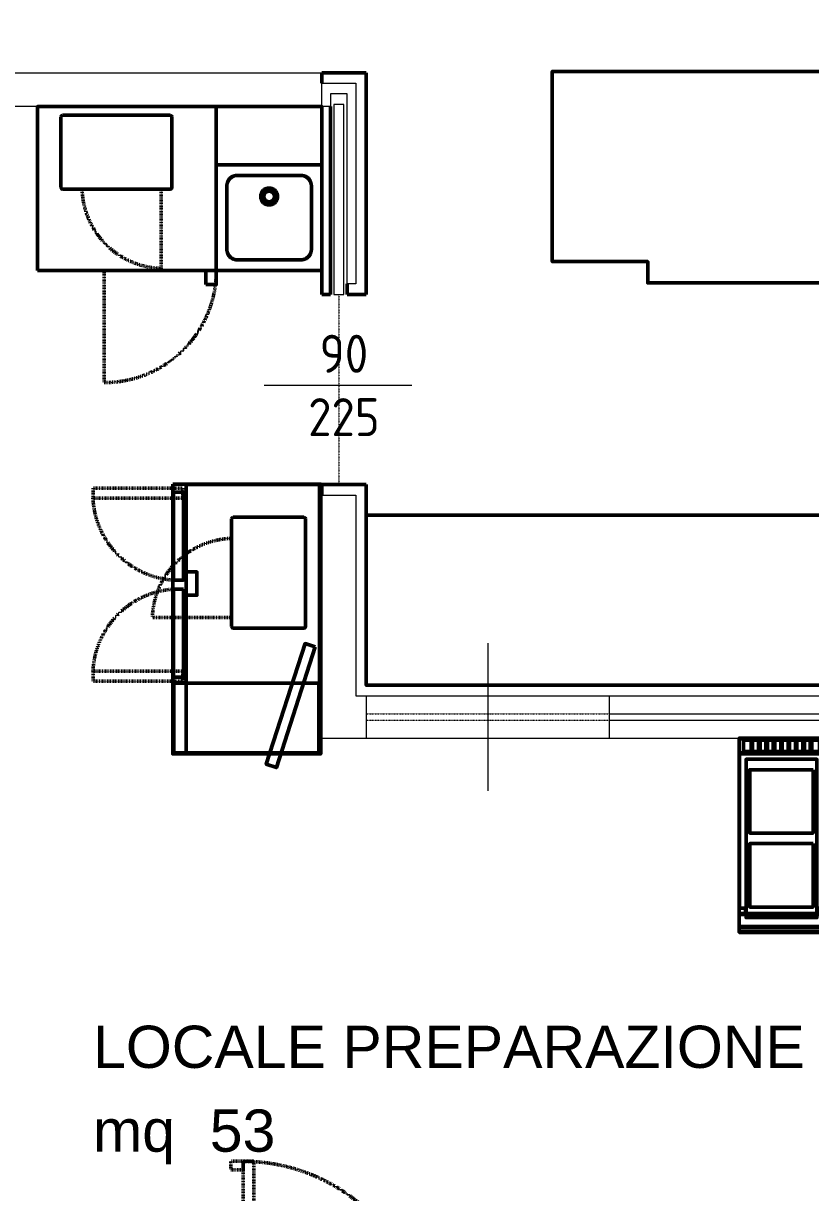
# Model space of a CAD drawing. Header units: millimetres. Extents: x 153 to 11230, y 154 to 10357.
# Drawn here: x 1011 to 1384, y 1092 to 1645 of the extents above; entities that cross this region are included whole.
import ezdxf
from ezdxf.lldxf.tags import DXFTag

# ---------------------------------------------------------------- set-up
doc = ezdxf.new("R2010")
doc.units = ezdxf.units.MM
doc.linetypes.add('HIDDEN4', pattern=[0.125, 0.025, -0.1])
for name, color, linetype, lineweight in [('430_Tavolati Bar progetto', 3, 'Continuous', 0), ('439_TESTI_SERRAMENTI_001-AM_0', 11, 'Continuous', 0), ('441_Serramenti progetto', 1, 'Continuous', 0), ('461_LAYOUT_SCHEMA_001-AM_0', 11, 'Continuous', 50), ('468_Bar attrezzature', 73, 'Continuous', 50), ('468_Bar Legno e Raggi', 44, 'Continuous', 50), ('471_TESTI_POLIGONI_001-AM_0', 221, 'Continuous', 0), ('490_CAMPITURE_001-AM_0', 9, 'Continuous', 0)]:
    doc.layers.add(name, color=color, linetype=linetype, lineweight=lineweight)
doc.styles.add('AREA', font='arial.ttf')
doc.styles.get("Standard").update_dxf_attribs({"font": 'isocp.shx'})
tags = doc.linetypes.add('New Line13', pattern=[1.5, 1, -0.5]).pattern_tags.tags
tags[6:7] = [DXFTag(74, 4), DXFTag(75, 0), DXFTag(340, '0'), DXFTag(46, 1.0), DXFTag(50, 0.0), DXFTag(44, 0.0), DXFTag(45, 0.0)]
tags[4:5] = [DXFTag(74, 4), DXFTag(75, 0), DXFTag(340, '0'), DXFTag(46, 1.0), DXFTag(50, 0.0), DXFTag(44, 0.0), DXFTag(45, 0.0)]

# ---------------------------------------------------------------- blocks, each defined once
blk = doc.blocks.new('Atlantic_Forno Unox_86x88.2')
for p, q in [((0, -4), (86, -4)), ((0, -81.6), (0, -4)), ((86, -4), (86, -81.6)), ((86, -81.6), (0, -81.6))]:
    blk.add_line(p, q)
at = {"color": 250, "linetype": 'HIDDEN4', "ltscale": 0.5}
for p, q in [((4, -8), (82, -8)), ((4, -81.6), (4, -8)), ((82, -8), (82, -81.6))]:
    blk.add_line(p, q, dxfattribs=at)
blk.add_lwpolyline([(0, -4), (4, 0), (82, 0), (86, -4)])
at = {"linetype": 'HIDDEN4'}
blk.add_lwpolyline([(0, 0), (86, 0), (86, -101.9), (0, -101.9)], close=True, dxfattribs=at)
for points in [[(0, -83.2), (86, -83.2), (86, -88.2), (0, -88.2)], [(86, -94), (82, -94), (82, -88.2), (86, -88.2)]]:
    blk.add_lwpolyline(points, close=True)
at = {"color": 250, "linetype": 'HIDDEN4', "ltscale": 0.5}
blk.add_lwpolyline([(5, -83.2), (5, -170.6), (0, -170.6), (0, -83.2)], close=True, dxfattribs=at)
at = {"color": 250, "linetype": 'HIDDEN4', "ltscale": 0.3}
blk.add_lwpolyline([(-5.8, -170.6), (-5.8, -166.6), (0, -166.6), (0, -170.6)], close=True, dxfattribs=at)
at = {"color": 250, "linetype": 'HIDDEN4', "ltscale": 0.5}
blk.add_arc((0, -84.6), 86, 270, 0, dxfattribs=at)
blk = doc.blocks.new('SUP-LOC')
at = {"style": 'AREA'}
blk.add_text('mq', height=20, dxfattribs=at).set_placement((7.7, -17.39))
for tag, p in [('NAME_LOC', (7.7, 22.28)), ('AREA_AREA', (62.93, -17.39))]:
    blk.add_attdef(tag, p, '', height=20, dxfattribs=at)
blk = doc.blocks.new('NECE92G')
blk.add_line((0, -75), (400, -75))
for points in [[(0, 0), (400, 0), (400, -920), (0, -920)], [(23, -11.3), (25.5, -10.7), (51.5, -10.7), (54, -11.3), (55.8, -13.1), (56.5, -15.5), (56.5, -59.5), (55.8, -61.9), (54, -63.7), (51.5, -64.3), (25.5, -64.3), (23, -63.7), (21.2, -61.9), (20.5, -59.5), (20.5, -15.5), (21.2, -13.1)], [(68.5, -10.7), (86.5, -10.7), (89, -11.3), (90.8, -13.1), (91.5, -15.5), (91.5, -59.5), (90.8, -61.9), (89, -63.7), (86.5, -64.3), (68.5, -64.3), (66, -63.7), (64.2, -61.9), (63.5, -59.5), (63.5, -15.5), (64.2, -13.1), (66, -11.3)], [(101, -11.3), (103.5, -10.7), (121.5, -10.7), (124, -11.3), (125.8, -13.1), (126.5, -15.5), (126.5, -59.5), (125.8, -61.9), (124, -63.7), (121.5, -64.3), (103.5, -64.3), (101, -63.7), (99.2, -61.9), (98.5, -59.5), (98.5, -15.5), (99.2, -13.1)], [(136, -11.3), (138.5, -10.7), (156.5, -10.7), (159, -11.3), (160.8, -13.1), (161.5, -15.5), (161.5, -59.5), (160.8, -61.9), (159, -63.7), (156.5, -64.3), (138.5, -64.3), (136, -63.7), (134.2, -61.9), (133.5, -59.5), (133.5, -15.5), (134.2, -13.1)], [(171, -11.3), (173.5, -10.7), (191.5, -10.7), (194, -11.3), (195.8, -13.1), (196.5, -15.5), (196.5, -59.5), (195.8, -61.9), (194, -63.7), (191.5, -64.3), (173.5, -64.3), (171, -63.7), (169.2, -61.9), (168.5, -59.5), (168.5, -15.5), (169.2, -13.1)], [(206, -11.3), (208.5, -10.7), (226.5, -10.7), (229, -11.3), (230.8, -13.1), (231.5, -15.5), (231.5, -59.5), (230.8, -61.9), (229, -63.7), (226.5, -64.3), (208.5, -64.3), (206, -63.7), (204.2, -61.9), (203.5, -59.5), (203.5, -15.5), (204.2, -13.1)], [(239.2, -13.1), (238.5, -15.5), (238.5, -59.5), (239.2, -61.9), (241, -63.7), (243.5, -64.3), (261.5, -64.3), (264, -63.7), (265.8, -61.9), (266.5, -59.5), (266.5, -15.5), (265.8, -13.1), (264, -11.3), (261.5, -10.7), (243.5, -10.7), (241, -11.3)], [(274.2, -13.1), (273.5, -15.5), (273.5, -59.5), (274.2, -61.9), (276, -63.7), (278.5, -64.3), (296.5, -64.3), (299, -63.7), (300.8, -61.9), (301.5, -59.5), (301.5, -15.5), (300.8, -13.1), (299, -11.3), (296.5, -10.7), (278.5, -10.7), (276, -11.3)], [(309.2, -13.1), (308.5, -15.5), (308.5, -59.5), (309.2, -61.9), (311, -63.7), (313.5, -64.3), (331.5, -64.3), (334, -63.6), (335.8, -61.9), (336.5, -59.5), (336.5, -15.5), (335.8, -13.1), (334, -11.3), (331.5, -10.7), (313.5, -10.7), (311, -11.3)], [(346, -11.3), (348.5, -10.7), (374.5, -10.7), (377, -11.3), (378.8, -13.1), (379.5, -15.5), (379.5, -59.5), (378.8, -61.9), (377, -63.6), (374.5, -64.3), (348.5, -64.3), (346, -63.6), (344.2, -61.9), (343.5, -59.5), (343.5, -15.5), (344.2, -13.1)], [(32.5, -100), (367.5, -100), (367.5, -850), (32.5, -850)], [(50, -150), (50, -450), (350, -450), (350, -150)], [(50, -500), (350, -500), (350, -800), (50, -800)]]:
    blk.add_lwpolyline(points, close=True)
at = {"extrusion": (9.87253e-06, -0.258856, 0.965916), "elevation": 923.5}
for points in [[(51.5, 180.9), (25.5, 180.9, -0.414214), (20.5, 185.9), (20.5, 231.4, -0.414214), (25.5, 236.4), (51.5, 236.4, -0.414214), (56.5, 231.4), (56.5, 185.9, -0.414214)], [(86.5, 180.9), (68.5, 180.9, -0.414214), (63.5, 185.9), (63.5, 231.4, -0.414214), (68.5, 236.4), (86.5, 236.4, -0.414214), (91.5, 231.4), (91.5, 185.9, -0.414214)], [(121.5, 180.9), (103.5, 180.9, -0.414214), (98.5, 185.9), (98.5, 231.4, -0.414214), (103.5, 236.4), (121.5, 236.4, -0.414214), (126.5, 231.4), (126.5, 185.9, -0.414214)], [(156.5, 180.9), (138.5, 180.9, -0.414214), (133.5, 185.9), (133.5, 231.4, -0.414214), (138.5, 236.4), (156.5, 236.4, -0.414214), (161.5, 231.4), (161.5, 185.9, -0.414214)], [(191.5, 180.9), (173.5, 180.9, -0.414214), (168.5, 185.9), (168.5, 231.4, -0.414214), (173.5, 236.4), (191.5, 236.4, -0.414214), (196.5, 231.4), (196.5, 185.9, -0.414214)], [(208.5, 180.9), (226.5, 180.9, 0.414214), (231.5, 185.9), (231.5, 231.4, 0.414214), (226.5, 236.4), (208.5, 236.4, 0.414214), (203.5, 231.4), (203.5, 185.9, 0.414214)], [(243.5, 180.9), (261.5, 180.9, 0.414214), (266.5, 185.9), (266.5, 231.4, 0.414214), (261.5, 236.4), (243.5, 236.4, 0.414214), (238.5, 231.4), (238.5, 185.9, 0.414214)], [(278.5, 180.9), (296.5, 180.9, 0.414214), (301.5, 185.9), (301.5, 231.4, 0.414214), (296.5, 236.4), (278.5, 236.4, 0.414214), (273.5, 231.4), (273.5, 185.9, 0.414214)], [(313.5, 180.9), (331.5, 180.9, 0.414214), (336.5, 185.9), (336.5, 231.4, 0.414214), (331.5, 236.4), (313.5, 236.4, 0.414214), (308.5, 231.4), (308.5, 185.9, 0.414214)], [(348.5, 180.9), (374.5, 180.9, 0.414214), (379.5, 185.9), (379.5, 231.4, 0.414214), (374.5, 236.4), (348.5, 236.4, 0.414214), (343.5, 231.4), (343.5, 185.9, 0.414214)]]:
    blk.add_lwpolyline(points, format="xyb", close=True, dxfattribs=at)
for points, invisible_edges in [([(0, 0, 450), (0, -70, 450), (0, 0, 840)], 2), ([(0, -70, 450), (0, -835, 840), (0, 0, 840)], 9), ([(0, -0.5, 916), (0, 0, 914), (0, -75, 900), (0, -75, 914)], 10), ([(0, 0, 914), (0, 0, 840), (0, -75, 900)], 10), ([(0, 0, 840), (0, -916, 840), (0, -919.9, 843), (0, -919.7, 845.6)], 8), ([(0, 0, 840), (0, -919.7, 845.6), (0, -896.5, 897.6), (0, -75, 900)], 13), ([(400, 0, 450), (400, 0, 840), (400, -70, 450)], 2), ([(400, 0, 840), (400, -835, 840), (400, -70, 450)], 10), ([(400, -75, 914), (400, -75, 900), (400, 0, 914), (400, -0.5, 916)], 10), ([(400, -75, 900), (400, -75, 900), (400, 0, 840), (400, 0, 914)], 10), ([(400, -919.7, 845.6), (400, -919.9, 843), (400, -916, 840), (400, 0, 840)], 8), ([(400, -75, 900), (400, -896.5, 897.6), (400, -919.7, 845.6), (400, 0, 840)], 12), ([(0, -2, 917.5), (0, -0.5, 916), (0, -75, 914), (0, -74.5, 916)], 10), ([(0, -4, 918), (0, -2, 917.5), (0, -73, 917.5)], 10), ([(0, -2, 917.5), (0, -74.5, 916), (0, -73, 917.5)], 9), ([(0, -71, 918), (0, -4, 918), (0, -73, 917.5)], 2), ([(400, -74.5, 916), (400, -75, 914), (400, -0.5, 916), (400, -2, 917.5)], 10), ([(400, -73, 917.5), (400, -73, 917.5), (400, -2, 917.5), (400, -4, 918)], 10), ([(400, -73, 917.5), (400, -73, 917.5), (400, -74.5, 916), (400, -2, 917.5)], 12), ([(400, -73, 917.5), (400, -73, 917.5), (400, -4, 918), (400, -71, 918)], 2), ([(0, -70, 450), (0, -70, 150), (0, -835, 150), (0, -835, 840)], 8), ([(0, -835, 150), (0, -70, 150), (30, -834, 150)], 2), ([(0, -70, 150), (400, -70, 150), (400, -835, 150), (370, -834, 150)], 8), ([(0, -70, 150), (370, -834, 150), (30, -834, 150)], 9), ([(0, -75, 900), (0, -896.5, 897.6), (0, -892.8, 900)], 1), ([(32.5, -100, 900), (367.5, -100, 900), (400, -75, 900), (0, -75, 900)], 10), ([(32.5, -100, 900), (32.5, -100, 900), (0, -75, 900), (32.5, -850, 900)], 6), ([(0, -75, 900), (0, -75, 900), (0, -892.8, 900), (32.5, -850, 900)], 12), ([(370, -805, 190), (398, -805, 190), (398, -75, 190), (2, -75, 190)], 8), ([(370, -805, 190), (2, -75, 190), (30, -805, 190)], 11), ([(2, -75, 190), (2, -805, 190), (30, -805, 190)], 8), ([(367.5, -850, 900), (400, -892.8, 900), (400, -75, 900)], 9), ([(367.5, -850, 900), (400, -75, 900), (367.5, -100, 900)], 3), ([(400, -70, 150), (400, -70, 450), (400, -835, 840), (400, -835, 150)], 2), ([(30, -834, 190), (370, -834, 190), (370, -805, 190), (30, -805, 190)], 4), ([(367.5, -850, 900), (32.5, -850, 900), (0, -892.8, 900), (400, -892.8, 900)], 10)]:
    blk.add_3dface(points, dxfattribs=dict(invisible_edges=invisible_edges))
for points in [[(400, 0, 450), (400, -70, 450), (0, -70, 450), (0, 0, 450)], [(400, 0, 840), (400, 0, 450), (0, 0, 450), (0, 0, 840)], [(400, 0, 914), (400, 0, 840), (0, 0, 840), (0, 0, 914)], [(400, -0.5, 916), (400, 0, 914), (0, 0, 914), (0, -0.5, 916)], [(0, -75, 918), (0, 0, 918), (400, 0, 918), (400, -75, 918)], [(0, 0, 918), (0, 0, 956.1), (400, 0, 956.1), (400, 0, 918)], [(0, 0, 956.1), (0, -75, 936), (400, -75, 936), (400, 0, 956.1)], [(400, 0, 956.1), (400, -75, 936), (400, -75, 918), (400, 0, 918)], [(0, -75, 918), (0, -75, 936), (0, 0, 956.1), (0, 0, 918)], [(400, -2, 917.5), (400, -0.5, 916), (0, -0.5, 916), (0, -2, 917.5)], [(400, -4, 918), (400, -2, 917.5), (0, -2, 917.5), (0, -4, 918)], [(400, -71, 918), (400, -4, 918), (0, -4, 918), (0, -71, 918)], [(400, -70, 450), (400, -70, 150), (0, -70, 150), (0, -70, 450)], [(400, -73, 917.5), (400, -71, 918), (0, -71, 918), (0, -73, 917.5)], [(400, -74.5, 916), (400, -73, 917.5), (0, -73, 917.5), (0, -74.5, 916)], [(400, -75, 914), (400, -74.5, 916), (0, -74.5, 916), (0, -75, 914)], [(400, -75, 900), (400, -75, 914), (0, -75, 914), (0, -75, 900)], [(0, -75, 936), (0, -75, 918), (400, -75, 918), (400, -75, 936)], [(32.5, -100, 885), (367.5, -100, 885), (367.5, -100, 900), (32.5, -100, 900)], [(32.5, -850, 885), (32.5, -100, 885), (32.5, -100, 900), (32.5, -850, 900)], [(367.5, -850, 885), (367.5, -100, 885), (32.5, -100, 885), (32.5, -850, 885)], [(367.5, -100, 885), (367.5, -850, 885), (367.5, -850, 900), (367.5, -100, 900)], [(400, -892.8, 900), (400, -892.8, 900), (400, -896.5, 897.6), (400, -75, 900)], [(400, -830, 840), (400, -916, 840), (0, -916, 840), (0, -830, 840)], [(2, -805, 190), (2, -805, 838), (30, -805, 838), (30, -805, 190)], [(30, -805, 190), (30, -805, 838), (30, -835, 840), (30, -834, 190)], [(398, -805, 838), (398, -805, 190), (370, -805, 190), (370, -805, 838)], [(370, -805, 838), (370, -805, 190), (370, -834, 190), (370, -835, 840)], [(30, -835, 150), (0, -835, 150), (30, -834, 150)], [(30, -835, 150), (30, -835, 840), (0, -835, 840), (0, -835, 150)], [(30, -834, 150), (370, -834, 150), (370, -834, 190), (30, -834, 190)], [(30, -835, 840), (30, -835, 150), (30, -834, 190)], [(30, -835, 150), (30, -834, 150), (30, -834, 190)], [(367.5, -850, 885), (32.5, -850, 885), (32.5, -850, 900), (367.5, -850, 900)], [(370, -834, 150), (370, -835, 150), (370, -834, 190)], [(370, -835, 150), (370, -835, 840), (370, -834, 190)], [(400, -835, 150), (370, -835, 150), (370, -834, 150)], [(370, -835, 840), (370, -835, 150), (400, -835, 150), (400, -835, 840)], [(400, -894.3, 899.7), (400, -892.8, 900), (0, -892.8, 900), (0, -894.3, 899.7)], [(0, -894.3, 899.7), (0, -892.8, 900), (0, -895.6, 898.9)], [(0, -895.6, 898.9), (0, -892.8, 900), (0, -896.5, 897.6)], [(400, -895.6, 898.9), (400, -894.3, 899.7), (0, -894.3, 899.7), (0, -895.6, 898.9)], [(400, -896.5, 897.6), (400, -895.6, 898.9), (0, -895.6, 898.9), (0, -896.5, 897.6)], [(400, -919.7, 845.6), (400, -896.5, 897.6), (0, -896.5, 897.6), (0, -919.7, 845.6)], [(400, -916, 840), (400, -918.5, 840.8), (0, -918.5, 840.8), (0, -916, 840)], [(0, -916, 840), (0, -918.5, 840.8), (0, -919.9, 843)], [(400, -918.5, 840.8), (400, -919.9, 843), (0, -919.9, 843), (0, -918.5, 840.8)], [(400, -919.9, 843), (400, -919.7, 845.6), (0, -919.7, 845.6), (0, -919.9, 843)], [(400, -895.6, 898.9), (400, -895.6, 898.9), (400, -892.8, 900), (400, -894.3, 899.7)], [(400, -896.5, 897.6), (400, -896.5, 897.6), (400, -892.8, 900), (400, -895.6, 898.9)], [(400, -919.9, 843), (400, -919.9, 843), (400, -918.5, 840.8), (400, -916, 840)]]:
    blk.add_3dface(points)
blk = doc.blocks.new('p0mile$0$REP_LAVELLO-INOX-50X51')
at = {"linetype": 'Continuous'}
blk.add_lwpolyline([(0, -50), (50, -50), (50, 0), (0, 0)], close=True, dxfattribs=at)
for points in [[(5, -10), (5, -9.83), (5.01, -9.66), (5.03, -9.49), (5.05, -9.32), (5.07, -9.15), (5.1, -8.98), (5.14, -8.82), (5.19, -8.65), (5.23, -8.49), (5.29, -8.33), (5.35, -8.17), (5.41, -8.01), (5.48, -7.85), (5.56, -7.7), (5.64, -7.55), (5.73, -7.4), (5.82, -7.26), (5.92, -7.12), (6.02, -6.98), (6.12, -6.84), (6.23, -6.71), (6.35, -6.59), (6.46, -6.46), (6.59, -6.35), (6.71, -6.23), (6.84, -6.12), (6.98, -6.02), (7.12, -5.92), (7.26, -5.82), (7.4, -5.73), (7.55, -5.64), (7.7, -5.56), (7.85, -5.48), (8.01, -5.41), (8.17, -5.35), (8.33, -5.29), (8.49, -5.23), (8.65, -5.19), (8.82, -5.14), (8.98, -5.1), (9.15, -5.07), (9.32, -5.05), (9.49, -5.03), (9.66, -5.01), (9.83, -5), (10, -5)], [(40, -5), (10, -5)], [(45, -10), (45, -9.83), (44.99, -9.66), (44.97, -9.49), (44.95, -9.32), (44.93, -9.15), (44.9, -8.98), (44.86, -8.82), (44.81, -8.65), (44.77, -8.49), (44.71, -8.33), (44.65, -8.17), (44.59, -8.01), (44.52, -7.85), (44.44, -7.7), (44.36, -7.55), (44.27, -7.4), (44.18, -7.26), (44.08, -7.12), (43.98, -6.98), (43.88, -6.84), (43.77, -6.71), (43.65, -6.59), (43.54, -6.46), (43.41, -6.35), (43.29, -6.23), (43.16, -6.12), (43.02, -6.02), (42.88, -5.92), (42.74, -5.82), (42.6, -5.73), (42.45, -5.64), (42.3, -5.56), (42.15, -5.48), (41.99, -5.41), (41.83, -5.35), (41.67, -5.29), (41.51, -5.23), (41.35, -5.19), (41.18, -5.14), (41.02, -5.1), (40.85, -5.07), (40.68, -5.05), (40.51, -5.03), (40.34, -5.01), (40.17, -5), (40, -5)], [(5, -10), (5, -40)], [(45, -40), (45, -10)], [(5, -40), (5, -40.17), (5.01, -40.34), (5.03, -40.51), (5.05, -40.68), (5.07, -40.85), (5.1, -41.02), (5.14, -41.18), (5.19, -41.35), (5.23, -41.51), (5.29, -41.67), (5.35, -41.83), (5.41, -41.99), (5.48, -42.15), (5.56, -42.3), (5.64, -42.45), (5.73, -42.6), (5.82, -42.74), (5.92, -42.88), (6.02, -43.02), (6.12, -43.16), (6.23, -43.29), (6.35, -43.41), (6.46, -43.54), (6.59, -43.65), (6.71, -43.77), (6.84, -43.88), (6.98, -43.98), (7.12, -44.08), (7.26, -44.18), (7.4, -44.27), (7.55, -44.36), (7.7, -44.44), (7.85, -44.52), (8.01, -44.59), (8.17, -44.65), (8.33, -44.71), (8.49, -44.77), (8.65, -44.81), (8.82, -44.86), (8.98, -44.9), (9.15, -44.93), (9.32, -44.95), (9.49, -44.97), (9.66, -44.99), (9.83, -45), (10, -45)], [(45, -40), (45, -40.17), (44.99, -40.34), (44.97, -40.51), (44.95, -40.68), (44.93, -40.85), (44.9, -41.02), (44.86, -41.18), (44.81, -41.35), (44.77, -41.51), (44.71, -41.67), (44.65, -41.83), (44.59, -41.99), (44.52, -42.15), (44.44, -42.3), (44.36, -42.45), (44.27, -42.6), (44.18, -42.74), (44.08, -42.88), (43.98, -43.02), (43.88, -43.16), (43.77, -43.29), (43.65, -43.41), (43.54, -43.54), (43.41, -43.65), (43.29, -43.77), (43.16, -43.88), (43.02, -43.98), (42.88, -44.08), (42.74, -44.18), (42.6, -44.27), (42.45, -44.36), (42.3, -44.44), (42.15, -44.52), (41.99, -44.59), (41.83, -44.65), (41.67, -44.71), (41.51, -44.77), (41.35, -44.81), (41.18, -44.86), (41.02, -44.9), (40.85, -44.93), (40.68, -44.95), (40.51, -44.97), (40.34, -44.99), (40.17, -45), (40, -45)], [(10, -45), (40, -45)]]:
    blk.add_lwpolyline(points, dxfattribs=at)
for points in [[(29, -15), (29, -14.86), (28.99, -14.72), (28.98, -14.58), (28.96, -14.45), (28.94, -14.31), (28.91, -14.17), (28.88, -14.04), (28.85, -13.9), (28.81, -13.77), (28.76, -13.64), (28.71, -13.51), (28.66, -13.38), (28.6, -13.26), (28.54, -13.13), (28.47, -13.01), (28.4, -12.89), (28.32, -12.77), (28.24, -12.66), (28.16, -12.55), (28.07, -12.44), (27.98, -12.34), (27.89, -12.23), (27.79, -12.13), (27.69, -12.04), (27.59, -11.95), (27.48, -11.86), (27.37, -11.78), (27.25, -11.7), (27.14, -11.62), (27.02, -11.55), (26.9, -11.48), (26.78, -11.42), (26.65, -11.36), (26.52, -11.3), (26.39, -11.25), (26.26, -11.2), (26.13, -11.16), (26, -11.13), (25.86, -11.09), (25.72, -11.07), (25.59, -11.04), (25.45, -11.03), (25.31, -11.01), (25.17, -11), (25.03, -11), (24.9, -11), (24.76, -11.01), (24.62, -11.02), (24.48, -11.03), (24.34, -11.05), (24.21, -11.08), (24.07, -11.11), (23.94, -11.14), (23.8, -11.18), (23.67, -11.23), (23.54, -11.28), (23.41, -11.33), (23.29, -11.39), (23.16, -11.45), (23.04, -11.51), (22.92, -11.58), (22.8, -11.66), (22.69, -11.74), (22.58, -11.82), (22.47, -11.9), (22.36, -11.99), (22.26, -12.09), (22.16, -12.18), (22.06, -12.28), (21.97, -12.39), (21.88, -12.49), (21.8, -12.6), (21.72, -12.72), (21.64, -12.83), (21.57, -12.95), (21.5, -13.07), (21.43, -13.19), (21.37, -13.32), (21.31, -13.45), (21.26, -13.57), (21.22, -13.7), (21.17, -13.84), (21.13, -13.97), (21.1, -14.11), (21.07, -14.24), (21.05, -14.38), (21.03, -14.52), (21.02, -14.65), (21.01, -14.79), (21, -14.93), (21, -15.07), (21.01, -15.21), (21.02, -15.35), (21.03, -15.48), (21.05, -15.62), (21.07, -15.76), (21.1, -15.89), (21.13, -16.03), (21.17, -16.16), (21.22, -16.3), (21.26, -16.43), (21.31, -16.55), (21.37, -16.68), (21.43, -16.81), (21.5, -16.93), (21.57, -17.05), (21.64, -17.17), (21.72, -17.28), (21.8, -17.4), (21.88, -17.51), (21.97, -17.61), (22.06, -17.72), (22.16, -17.82), (22.26, -17.91), (22.36, -18.01), (22.47, -18.1), (22.58, -18.18), (22.69, -18.26), (22.8, -18.34), (22.92, -18.42), (23.04, -18.49), (23.16, -18.55), (23.29, -18.61), (23.41, -18.67), (23.54, -18.72), (23.67, -18.77), (23.8, -18.82), (23.94, -18.86), (24.07, -18.89), (24.21, -18.92), (24.34, -18.95), (24.48, -18.97), (24.62, -18.98), (24.76, -18.99), (24.9, -19), (25.03, -19), (25.17, -19), (25.31, -18.99), (25.45, -18.97), (25.59, -18.96), (25.72, -18.93), (25.86, -18.91), (26, -18.87), (26.13, -18.84), (26.26, -18.8), (26.39, -18.75), (26.52, -18.7), (26.65, -18.64), (26.78, -18.58), (26.9, -18.52), (27.02, -18.45), (27.14, -18.38), (27.25, -18.3), (27.37, -18.22), (27.48, -18.14), (27.59, -18.05), (27.69, -17.96), (27.79, -17.87), (27.89, -17.77), (27.98, -17.66), (28.07, -17.56), (28.16, -17.45), (28.24, -17.34), (28.32, -17.23), (28.4, -17.11), (28.47, -16.99), (28.54, -16.87), (28.6, -16.74), (28.66, -16.62), (28.71, -16.49), (28.76, -16.36), (28.81, -16.23), (28.85, -16.1), (28.88, -15.96), (28.91, -15.83), (28.94, -15.69), (28.96, -15.55), (28.98, -15.42), (28.99, -15.28), (29, -15.14)], [(27.5, -15), (27.5, -14.91), (27.49, -14.83), (27.49, -14.74), (27.48, -14.65), (27.46, -14.57), (27.45, -14.48), (27.43, -14.4), (27.4, -14.31), (27.38, -14.23), (27.35, -14.15), (27.32, -14.07), (27.29, -13.99), (27.25, -13.91), (27.21, -13.83), (27.17, -13.76), (27.12, -13.68), (27.08, -13.61), (27.03, -13.54), (26.98, -13.47), (26.92, -13.4), (26.86, -13.33), (26.81, -13.27), (26.74, -13.21), (26.68, -13.15), (26.62, -13.09), (26.55, -13.04), (26.48, -12.99), (26.41, -12.93), (26.34, -12.89), (26.26, -12.84), (26.19, -12.8), (26.11, -12.76), (26.03, -12.72), (25.95, -12.69), (25.87, -12.66), (25.79, -12.63), (25.71, -12.6), (25.62, -12.58), (25.54, -12.56), (25.45, -12.54), (25.37, -12.53), (25.28, -12.52), (25.2, -12.51), (25.11, -12.5), (25.02, -12.5), (24.93, -12.5), (24.85, -12.5), (24.76, -12.51), (24.68, -12.52), (24.59, -12.53), (24.5, -12.55), (24.42, -12.57), (24.34, -12.59), (24.25, -12.61), (24.17, -12.64), (24.09, -12.67), (24.01, -12.71), (23.93, -12.74), (23.85, -12.78), (23.78, -12.82), (23.7, -12.86), (23.63, -12.91), (23.56, -12.96), (23.49, -13.01), (23.42, -13.06), (23.35, -13.12), (23.29, -13.18), (23.22, -13.24), (23.16, -13.3), (23.11, -13.37), (23.05, -13.43), (23, -13.5), (22.95, -13.57), (22.9, -13.65), (22.85, -13.72), (22.81, -13.79), (22.77, -13.87), (22.73, -13.95), (22.7, -14.03), (22.66, -14.11), (22.63, -14.19), (22.61, -14.27), (22.58, -14.36), (22.56, -14.44), (22.55, -14.53), (22.53, -14.61), (22.52, -14.7), (22.51, -14.78), (22.5, -14.87), (22.5, -14.96), (22.5, -15.04), (22.5, -15.13), (22.51, -15.22), (22.52, -15.3), (22.53, -15.39), (22.55, -15.47), (22.56, -15.56), (22.58, -15.64), (22.61, -15.73), (22.63, -15.81), (22.66, -15.89), (22.7, -15.97), (22.73, -16.05), (22.77, -16.13), (22.81, -16.21), (22.85, -16.28), (22.9, -16.35), (22.95, -16.43), (23, -16.5), (23.05, -16.57), (23.11, -16.63), (23.16, -16.7), (23.22, -16.76), (23.29, -16.82), (23.35, -16.88), (23.42, -16.94), (23.49, -16.99), (23.56, -17.04), (23.63, -17.09), (23.7, -17.14), (23.78, -17.18), (23.85, -17.22), (23.93, -17.26), (24.01, -17.29), (24.09, -17.33), (24.17, -17.36), (24.25, -17.39), (24.34, -17.41), (24.42, -17.43), (24.5, -17.45), (24.59, -17.47), (24.68, -17.48), (24.76, -17.49), (24.85, -17.5), (24.93, -17.5), (25.02, -17.5), (25.11, -17.5), (25.2, -17.49), (25.28, -17.48), (25.37, -17.47), (25.45, -17.46), (25.54, -17.44), (25.62, -17.42), (25.71, -17.4), (25.79, -17.37), (25.87, -17.34), (25.95, -17.31), (26.03, -17.28), (26.11, -17.24), (26.19, -17.2), (26.26, -17.16), (26.34, -17.11), (26.41, -17.07), (26.48, -17.01), (26.55, -16.96), (26.62, -16.91), (26.68, -16.85), (26.74, -16.79), (26.81, -16.73), (26.86, -16.67), (26.92, -16.6), (26.98, -16.53), (27.03, -16.46), (27.08, -16.39), (27.12, -16.32), (27.17, -16.24), (27.21, -16.17), (27.25, -16.09), (27.29, -16.01), (27.32, -15.93), (27.35, -15.85), (27.38, -15.77), (27.4, -15.69), (27.43, -15.6), (27.45, -15.52), (27.46, -15.43), (27.48, -15.35), (27.49, -15.26), (27.49, -15.17), (27.5, -15.09)]]:
    blk.add_lwpolyline(points, close=True)
blk = doc.blocks.new('micro18')
for p, q in [((4388.81, -24515.6), (4388.81, -24566.6)), ((4423.06, -24514.85), (4389.56, -24514.85)), ((4423.81, -24566.6), (4423.81, -24515.6)), ((4388.81, -24562.35), (4388.81, -24524.85)), ((4389.56, -24567.35), (4423.06, -24567.35))]:
    blk.add_line(p, q)
at = {"linetype": 'HIDDEN4', "ltscale": 0.5}
blk.add_line((4388.81, -24562.35), (4351.31, -24562.35), dxfattribs=at)
for centre, start, end in [((4389.56, -24515.6), 90, 180), ((4423.06, -24515.6), 0, 90), ((4389.56, -24566.6), 180, 270), ((4423.06, -24566.6), 270, 0)]:
    blk.add_arc(centre, 0.75, start, end)
blk.add_arc((4390.01, -24563.55), 38.72, 91.776, 178.224, dxfattribs=at)
blk = doc.blocks.new('Forno')
for points in [[(59075.17, 4113.13), (59159.87, 4113.13), (59159.87, 4190.73), (59075.17, 4190.73)], [(59154.87, 4106.43), (59159.87, 4106.43), (59159.87, 4113.13), (59154.87, 4113.13)]]:
    blk.add_lwpolyline(points, close=True)
at = {"linetype": 'HIDDEN4'}
blk.add_lwpolyline([(59106.77, 4113.13), (59106.77, 4060.03)], dxfattribs=at)
blk.add_arc((59106.77, 4113.13), 53.1, 270, 0, dxfattribs=at)
blk = doc.blocks.new('friulinux 2')
blk.add_lwpolyline([(43649.52, 7338.68), (43777.26, 7338.68), (43777.26, 7408.68), (43649.52, 7408.68), (43649.52, 7338.68)], close=True)
at = {"linetype": 'New Line13'}
blk.add_lwpolyline([(43691.15, 7345.08), (43702.15, 7345.08), (43702.15, 7350.08), (43691.15, 7350.08), (43691.15, 7345.08)], close=True, dxfattribs=at)
for points in [[(43649.77, 7345.08), (43649.77, 7345.08), (43649.77, 7408.08), (43649.77, 7408.08)], [(43743.77, 7408.08), (43743.77, 7408.08), (43649.77, 7408.08), (43649.77, 7408.08)], [(43743.77, 7408.08), (43743.77, 7408.08), (43743.77, 7345.08), (43743.77, 7345.08)], [(43743.77, 7407.76), (43743.77, 7407.76), (43776.77, 7407.76), (43776.77, 7407.76)], [(43776.77, 7339.16), (43776.77, 7339.16), (43776.77, 7407.76), (43776.77, 7407.76)], [(43649.77, 7345.08), (43649.77, 7345.08), (43776.77, 7345.08), (43776.77, 7345.08)], [(43743.77, 7345.08), (43743.77, 7345.08), (43776.77, 7345.08), (43776.77, 7345.08)], [(43743.77, 7345.08), (43743.77, 7345.08), (43743.77, 7339.16), (43743.77, 7339.16)], [(43776.77, 7339.16), (43776.77, 7339.16), (43743.77, 7339.16), (43743.77, 7339.16)]]:
    blk.add_open_spline(points, degree=3)
at = {"linetype": 'HIDDEN4', "ltscale": 0.5}
for points in [[(43656.18, 7343.37), (43656.18, 7343.37), (43656.18, 7300.97), (43656.18, 7300.97), (43656.18, 7300.97), (43656.18, 7300.97), (43651.42, 7300.97), (43651.42, 7300.97), (43651.42, 7300.97), (43651.42, 7300.97), (43651.42, 7343.37), (43651.42, 7343.37), (43651.42, 7343.37), (43651.42, 7343.37), (43656.18, 7343.37), (43656.18, 7343.37)], [(43738.11, 7343.37), (43738.11, 7343.37), (43738.11, 7300.97), (43738.11, 7300.97), (43738.11, 7300.97), (43738.11, 7300.97), (43742.87, 7300.97), (43742.87, 7300.97), (43742.87, 7300.97), (43742.87, 7300.97), (43742.87, 7343.37), (43742.87, 7343.37), (43742.87, 7343.37), (43742.87, 7343.37), (43738.11, 7343.37), (43738.11, 7343.37)]]:
    blk.add_open_spline(points, degree=3, knots=[0, 0, 0, 0, 0.2, 0.2, 0.2, 0.3, 0.4, 0.4, 0.4, 0.5, 0.6, 0.6, 0.6, 0.8, 1, 1, 1, 1], dxfattribs=at)
for points in [[(43653.32, 7343.81), (43653.32, 7343.81), (43694.97, 7343.81), (43694.97, 7343.81), (43694.97, 7343.81), (43694.97, 7343.81), (43694.97, 7339.05), (43694.97, 7339.05), (43694.97, 7339.05), (43694.97, 7339.05), (43653.32, 7339.05), (43653.32, 7339.05), (43653.32, 7339.05), (43653.32, 7339.05), (43653.32, 7343.81), (43653.32, 7343.81)], [(43699.32, 7343.81), (43699.32, 7343.81), (43740.97, 7343.81), (43740.97, 7343.81), (43740.97, 7343.81), (43740.97, 7343.81), (43740.97, 7339.05), (43740.97, 7339.05), (43740.97, 7339.05), (43740.97, 7339.05), (43699.32, 7339.05), (43699.32, 7339.05), (43699.32, 7339.05), (43699.32, 7339.05), (43699.32, 7343.81), (43699.32, 7343.81)]]:
    blk.add_open_spline(points, degree=3, knots=[0, 0, 0, 0, 0.2, 0.2, 0.2, 0.3, 0.4, 0.4, 0.4, 0.5, 0.6, 0.6, 0.6, 0.8, 1, 1, 1, 1])
for points in [[(43656.2, 7300.87), (43676.97, 7301.89), (43693.67, 7318.31), (43695.02, 7339.06)], [(43738.09, 7300.87), (43717.33, 7301.89), (43700.63, 7318.31), (43699.27, 7339.06)]]:
    blk.add_open_spline(points, degree=3, dxfattribs=at)

msp = doc.modelspace()

# ---------------------------------------------------------------- hatches: boundary and pattern name
at = {"layer": '490_CAMPITURE_001-AM_0'}
h = msp.add_hatch(dxfattribs=at)
h.set_pattern_fill('ANSI37', color=256, scale=5, style=0)
h.set_pattern_definition([(45, (183.315, 9445.208), (-11.22532, 11.22532), []), (135, (183.315, 9445.208), (-11.22532, -11.22532), [])])
h.paths.add_polyline_path([(5063.315, 434.208), (5038.315, 434.208), (5038.315, 407.208), (4434.315, 407.208), (4434.315, 422.208), (806.315, 422.208), (806.315, 1739.39), (821.315, 1739.182), (821.315, 1799.182), (791.315, 1799.208), (791.315, 1879.208), (818.315, 1879.208), (818.315, 1904.208), (763.315, 1904.208), (763.315, 379.208), (5063.315, 379.208)])
h.paths.add_polyline_path([(2649.7, 400.813, -1), (2674.7, 400.813, -1)], flags=16)
h.paths.add_polyline_path([(1201.7, 400.813, -1), (1176.7, 400.813, -1)], flags=16)
h.paths.add_polyline_path([(3776.508, 400.813, -1), (3801.508, 400.813, -1)], flags=16)
h.paths.add_polyline_path([(783.603, 1769.21, -1), (808.603, 1769.21, -1)], flags=16)
h.paths.add_polyline_path([(4910.317, 393.477, -1), (4935.317, 393.477, -1)], flags=16)

# ---------------------------------------------------------------- linework, layer by layer
at = {"layer": '430_Tavolati Bar progetto'}
for p, q in [((823.815, 1622.138), (1152.815, 1622.138)), ((1152.815, 1606.138), (1152.815, 1622.138)), ((1152.815, 1617.138), (1168.815, 1617.138)), ((1168.815, 1617.138), (1168.815, 1522.138)), ((1156.815, 1606.138), (823.815, 1606.138)), ((1168.815, 1522.138), (1164.815, 1522.138)), ((1152.815, 1422.138), (1152.815, 1307.138)), ((1152.815, 1422.138), (1168.815, 1422.138)), ((1168.815, 1422.138), (1168.815, 1327.138)), ((1168.815, 1327.138), (1173.815, 1327.138)), ((1173.815, 1327.138), (1173.815, 1307.138)), ((1152.815, 1307.138), (1173.815, 1307.138))]:
    msp.add_line(p, q, dxfattribs=at)
at = {"layer": '430_Tavolati Bar progetto', "linetype": 'Continuous'}
for p, q in [((1164.815, 1612.138), (1156.815, 1612.138)), ((1156.815, 1612.138), (1156.815, 1606.138)), ((1164.815, 1522.138), (1164.815, 1612.138))]:
    msp.add_line(p, q, dxfattribs=at)
at = {"layer": '441_Serramenti progetto', "linetype": 'HIDDEN4'}
for p, q in [((1160.815, 1517.138), (1160.815, 1427.138)), ((1173.815, 1318.638), (1288.815, 1318.638)), ((1173.815, 1315.638), (1288.815, 1315.638))]:
    msp.add_line(p, q, dxfattribs=at)
at = {"layer": '441_Serramenti progetto'}
for p, q in [((1195.387, 1474.08, 0), (1125.387, 1474.08, 0)), ((1231.315, 1352.138), (1231.315, 1282.138)), ((1173.815, 1327.138), (1743.815, 1327.138)), ((1288.815, 1327.138), (1288.815, 1307.138)), ((1288.815, 1318.638), (1608.815, 1318.638)), ((1288.815, 1315.638), (1608.815, 1315.638)), ((1173.815, 1307.138), (1723.815, 1307.138))]:
    msp.add_line(p, q, dxfattribs=at)
msp.add_lwpolyline([(1158.515, 1607.138), (1158.515, 1517.138), (1163.115, 1517.138), (1163.115, 1607.138)], close=True, dxfattribs=at)
at = {"layer": '461_LAYOUT_SCHEMA_001-AM_0'}
msp.add_lwpolyline([(1887.533, 858.219), (1978.815, 857.738), (1978.815, 938.929, -0.4160746), (2063.668, 1022.738, 0.9999278), (2063.668, 1622.738), (1261.853, 1622.738), (1261.853, 1532.738), (1307.015, 1532.738), (1307.015, 1522.604), (1510.615, 1522.738), (1510.615, 1532.738), (2063.976, 1532.738, -0.9996174), (2063.815, 1112.738, 0.3960178), (1889.157, 948.672), (1888.815, 857.738)], format="xyb", close=True, dxfattribs=at)
msp.add_lwpolyline([(1173.815, 1412.738), (1748.815, 1412.738), (1748.815, 1332.138), (1173.815, 1332.138)], close=True, dxfattribs=at)
at = {"layer": '468_Bar attrezzature'}
for points in [[(1152.815, 1578.538), (1102.815, 1578.538), (1102.815, 1606.138), (1152.815, 1606.138)], [(1149.627, 1350.294), (1131.245, 1293.179), (1126.485, 1294.711), (1144.867, 1351.826)]]:
    msp.add_lwpolyline(points, close=True, dxfattribs=at)
at = {"layer": '468_Bar Legno e Raggi'}
for p, q in [((1152.815, 1622.138), (1152.815, 1617.138)), ((1173.815, 1622.138), (1152.815, 1622.138)), ((1173.815, 1517.138), (1173.815, 1622.138)), ((1152.815, 1517.138), (1152.815, 1606.138)), ((1156.815, 1606.138), (1156.815, 1517.138)), ((1156.815, 1517.138), (1152.815, 1517.138)), ((1164.815, 1522.138), (1164.815, 1517.138)), ((1164.815, 1517.138), (1173.815, 1517.138)), ((1152.815, 1427.138), (1173.815, 1427.138)), ((1152.815, 1422.138), (1152.815, 1427.138)), ((1173.815, 1427.138), (1173.815, 1332.138)), ((1173.815, 1332.138), (1748.815, 1332.138))]:
    msp.add_line(p, q, dxfattribs=at)

# ---------------------------------------------------------------- block references
at = {"layer": '468_Bar attrezzature'}
for name, p in [('Forno', (-58057.057, -2584.594)), ('p0mile$0$REP_LAVELLO-INOX-50X51', (1102.815, 1578.538)), ('micro18', (-3278.762, 25926.521))]:
    msp.add_blockref(name, p, dxfattribs=at)
for name, p, rotation in [('micro18', (-23485.574, -2821.832), 90), ('friulinux 2', (-6256.462, 45076.906), 270)]:
    msp.add_blockref(name, p, dxfattribs=dict(at, rotation=rotation))
at = {"layer": '468_Bar attrezzature', "xscale": -0.1, "yscale": 0.1, "zscale": 0.1}
msp.add_blockref('NECE92G', (1390.308, 1307.135, -174), dxfattribs=at)
at = {"layer": '468_Bar attrezzature', "xscale": -1, "rotation": 180}
msp.add_blockref('Atlantic_Forno Unox_86x88.2', (1115.5, 936.138), dxfattribs=at)
at = {"layer": '471_TESTI_POLIGONI_001-AM_0'}
msp.add_blockref('SUP-LOC', (1036.766, 1128.677), dxfattribs=at).add_auto_attribs({'NAME_LOC': 'LOCALE PREPARAZIONE ', 'AREA_AREA': '53'})

# ---------------------------------------------------------------- texts
at = {"layer": '439_TESTI_SERRAMENTI_001-AM_0', "insert": (1163.211, 1474.08, 0), "char_height": 18, "width": 51.162, "attachment_point": 5}
msp.add_mtext('90\\P225', dxfattribs=at)

doc.saveas('drawing.dxf')
